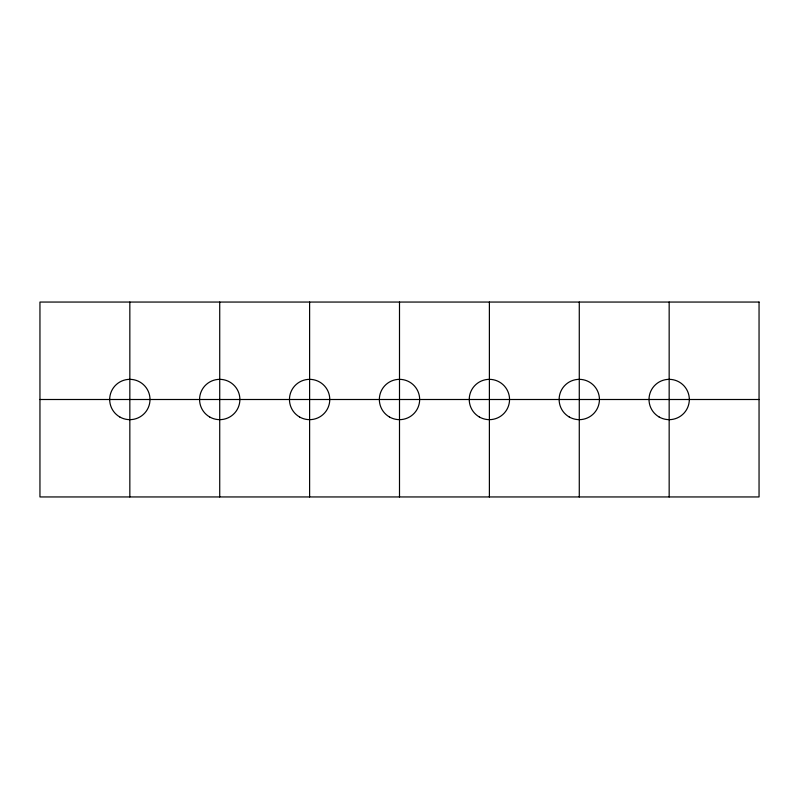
<?xml version="1.0" encoding="UTF-8"?>
<svg xmlns="http://www.w3.org/2000/svg" width="799" height="799" viewBox="0 0 799 799"><rect width="100%" height="100%" fill="white"/><g stroke="black" fill="none" stroke-linecap="round" stroke-linejoin="round"><path stroke-width="1.2" d="M39.95 399.5L759.05 399.5M669.163 302.052L669.163 496.948M579.275 302.052L579.275 496.948M489.387 302.052L489.387 496.948M399.5 302.052L399.5 496.948M309.613 302.052L309.613 496.948M219.725 302.052L219.725 496.948M129.838 302.052L129.838 496.948M759.05 302.052L39.95 302.052L39.95 496.948L759.05 496.948L759.05 302.052M119.76 416.958A20.165 20.165 0 0 0 150.002 399.5A20.165 20.165 0 0 0 119.76 382.042A20.165 20.165 0 0 0 119.76 416.958M389.423 416.958A20.165 20.165 0 0 0 419.665 399.5A20.165 20.165 0 0 0 389.423 382.042A20.165 20.165 0 0 0 389.423 416.958M479.31 416.958A20.165 20.165 0 0 0 509.552 399.5A20.165 20.165 0 0 0 479.31 382.042A20.165 20.165 0 0 0 479.31 416.958M569.198 416.958A20.165 20.165 0 0 0 599.44 399.5A20.165 20.165 0 0 0 569.198 382.042A20.165 20.165 0 0 0 569.198 416.958M659.085 416.958A20.165 20.165 0 0 0 689.327 399.5A20.165 20.165 0 0 0 659.085 382.042A20.165 20.165 0 0 0 659.085 416.958M209.648 416.958A20.165 20.165 0 0 0 239.89 399.5A20.165 20.165 0 0 0 209.648 382.042A20.165 20.165 0 0 0 209.648 416.958M299.535 416.958A20.165 20.165 0 0 0 329.777 399.5A20.165 20.165 0 0 0 299.535 382.042A20.165 20.165 0 0 0 299.535 416.958"/></g></svg>
